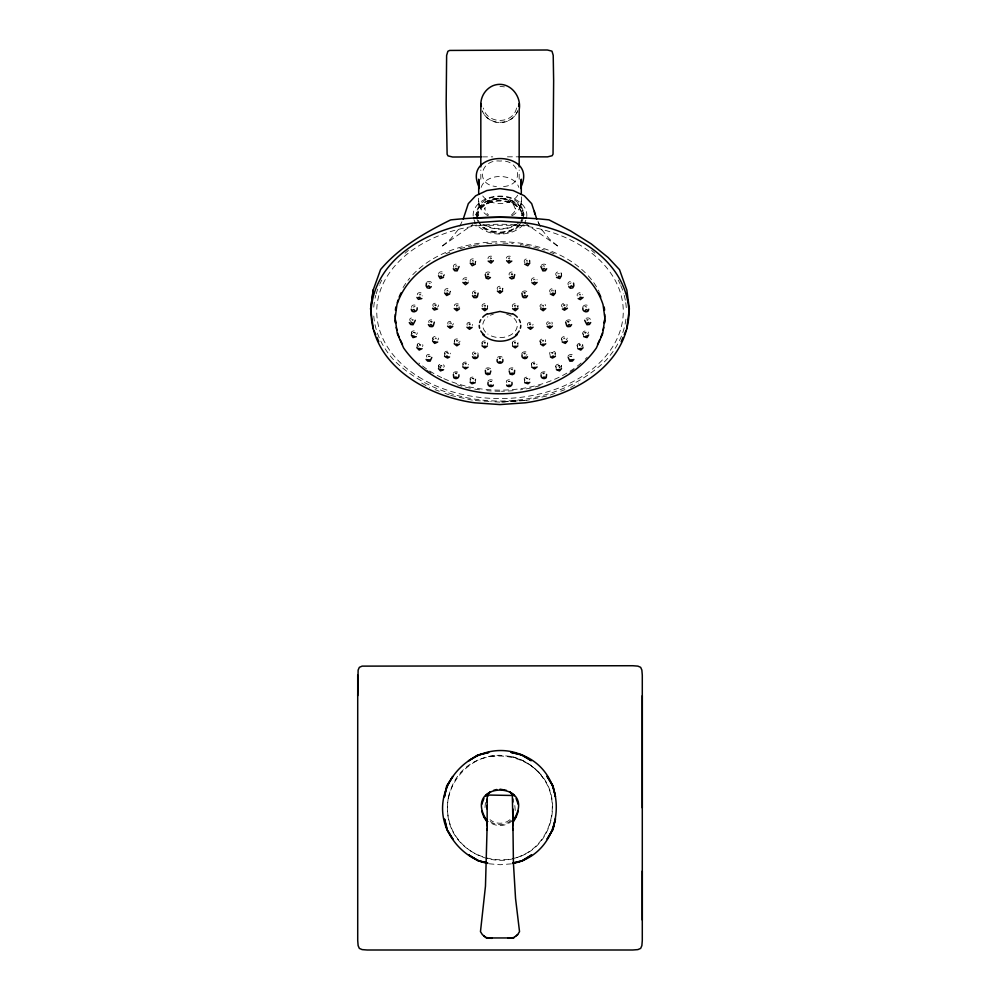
<?xml version="1.0" encoding="UTF-8"?>
<svg xmlns="http://www.w3.org/2000/svg" width="1000" height="1000" viewBox="0 0 1000 1000"><rect width="100%" height="100%" fill="white"/><g stroke="black" fill="none" stroke-linecap="round" stroke-linejoin="round"><path stroke-width="0.75" stroke-dasharray="5 3.75" d="M480.825 179.25L480.825 170M519.163 179.25L519.163 170M529.788 263.062L529.8 260.575M462.887 366.962L462.925 363.713M454.25 343.762L454.338 340.688M517.888 344.862L517.962 342.775M512.025 215.825C519.263 211.825 522.825 203.588 521.312 195.525M521.25 201.95L521.275 201.125L520.862 205.725L521.163 204.062M517.85 308.6L517.962 305.738M444.575 356.3L444.75 353.15M526.125 261.238L526.825 260.338L527.888 261.262M438.488 368.625L438.713 365.325M502.612 291.062L502.837 288.4M515.25 810.512L514.55 802.525M432.587 340.975L432.863 337.887M559.4 365.613C555.737 367.75 560.45 362.4 559.738 368.1M487.488 344.975L487.725 342.887M487.375 308.688L487.725 305.85M416.912 347.75L417.3 344.613M523.575 217.325L523.837 213.675L523.263 216.65M475.387 381.6L475.675 379.4M440.262 368.1C439.55 362.4 444.263 367.75 440.6 365.613M476.987 215.875C481.312 193.35 518.675 193.35 523.025 215.875M411.337 334.988L411.775 331.912M475.312 264.113L475.75 261.7M569.837 283.675L571.1 282.838M491.7 258.688L490.763 257.625L490.112 258.8M420.95 295.075L420.037 294.012L419.387 295.038M449.688 293.962L450.325 291.337M485.45 802.525L484.75 810.512M443.488 277.35L444.162 274.875M521.562 215.787L522.238 213.388L522.238 216.725A22.237 15.725 0 0 0 500 201A22.237 15.725 0 0 0 477.762 216.725L477.762 213.388L478.438 215.787M542.8 266.363L543.713 265.587L544.637 266.262M533.312 279.925L534.225 279.163L535.15 279.837M455.363 266.262L456.287 265.587L457.2 266.363M500.8 288.663L500 287.613L499.2 288.663M464.85 279.837L465.775 279.163L466.688 279.925M586.525 319.962L588.225 319.45L587.438 320.513M457.987 306.163C458.663 304.513 455.087 305.175 456.737 306.35M516.562 108C513.188 124.513 486.875 124.55 483.45 108.05M522.013 221.575L522.938 219.475M509.888 258.8L509.237 257.625L508.3 258.688M580.612 295.038L579.963 294.012L579.05 295.075M461.938 221.75L458.125 229.762L450.712 238.988L441.037 247.05L472.725 224.638M569.837 356.225L571.638 356.175L569.9 356.512M557.612 273.825L559.375 273.625M448.25 291.188L447.25 290.012L446.962 291.188M489.95 381.275L491.775 381.413L490.025 381.55M436.362 338.825L435.825 337.762L435.087 338.787M520.962 220.613L522.425 218.625M586.138 307.438L586.2 306.488L584.913 306.575M553.038 291.188C554.4 289.738 550.688 289.65 551.75 291.188M440.625 273.625L442.388 273.825M487.25 273.875L489.012 274.012L487.413 274.587M564.913 338.787L564.175 337.762L563.638 338.825M520.588 223.538C510.275 234.862 489.712 234.862 479.412 223.525M511.075 820.4C505.337 826.075 494.812 826.1 489.05 820.45M405.075 253.25L408.387 250.362M519.188 222.463C509.288 231.038 493.625 231.238 482.812 224.2M480.725 207.85C490.938 198.137 509.05 198.137 519.263 207.85M511.4 215.087L514.163 212.213L515.325 208.075L515.4 209.075L512.8 203.05L513.55 203.85C506.362 197.013 493.625 197.013 486.45 203.85L487.2 203.05L484.6 209.075L484.675 208.075L485.838 212.213L488.6 215.087M519.263 226.012C509.05 235.738 490.938 235.738 480.725 226.012M543.263 306.35C544.913 305.175 541.337 304.513 542.013 306.163M549.888 323.8C551.675 322.262 547.188 322.475 548.975 323.85M515.575 306.337C517.375 304.8 512.85 304.862 514.65 306.363M509.975 381.55L508.225 381.413L510.05 381.275M543.263 341.25C545.037 339.787 540.588 339.975 542.35 341.3M485.35 306.363C487.15 304.862 482.625 304.8 484.425 306.337M430.1 356.512L428.363 356.175L430.163 356.225M509.95 819.688C504.4 824.438 495.6 824.438 490.05 819.688M451.025 323.85C452.812 322.475 448.325 322.262 450.112 323.8M457.65 341.3C459.412 339.975 454.963 339.787 456.737 341.25M570.6 387.55L578.312 383.113M512.587 274.587L510.988 274.012L512.75 273.875M515.887 224.262C506.337 230.238 493.663 230.238 484.113 224.262M487.413 369.1L488.975 369.3L487.525 369.9M555 393.325L549.325 395.425L526.2 400.462M560.675 391.225L564.925 389.65M510.662 756.413L500.05 755.312C468.162 754.663 441.575 786.912 448.55 818.088C454.025 849.525 490.9 869.212 520.075 856.325C549.825 844.812 561.975 804.825 543.612 778.713C535.913 767.325 523.975 759.062 510.45 756.375C523.9 759.225 535.875 767.362 543.612 778.713M512.475 369.9L511.025 369.3L512.587 369.1M503.562 186.537C525.25 185.025 519.85 158.837 500 161.062C480.15 158.825 474.75 185.025 496.438 186.537M489.762 756.35L500.1 755.312M511.413 863.85L500.188 864.737L488.988 863.787M526.062 400.25L500 402.125L490.75 401.538M524.538 400.363L500 402.062L509.237 401.5M510.788 401.4L524.663 400.55M428.9 282.838L430.163 283.675M482.488 156.888L492.75 156.85M471.238 225.287L528.75 225.287M507.425 156.825L517.688 156.825M475.337 400.55L489.2 401.438M499.975 86.35L504.425 86.875M450.662 395.425L472.35 400.138M412.562 320.513L411.775 319.45L413.475 319.962M435.062 389.65L439.325 391.225M444.988 393.325L449.237 394.9M415.087 306.575L413.8 306.488L413.862 307.438M421.675 383.113L429.4 387.55M487.975 215.825C482.05 212.225 477.4 205.487 478.675 198.25M524.913 222.963L558.962 247.037L549.288 238.988L541.875 229.762L538.05 221.737M591.6 250.362L594.913 253.25M538.075 221.825L541.95 230.062M477.062 219.475L477.987 221.575M582.875 333.713L583.75 336.637M476.737 216.65L476.087 214.462L476.45 215.863M577.1 345.6L577.938 348.663M561.575 339.038L562.3 342.038M555.75 366.5L556.425 369.712M550.425 356.938L549.8 353.85A2.837 1.825 -7.3 0 1 552.962 351.188A2.837 1.825 -7.3 0 1 554.625 354.062M539.987 341L540.538 344.05M531.4 363.975L531.9 367.2M523.85 215.138C520.575 192.562 479.425 192.562 476.15 215.138L476.163 213.675L476.425 217.325M524.325 379.4L524.75 382.7M582.7 344.613L582.962 346.7M512.275 342.887L512.625 346.012M561.213 273.113L561.438 275.738M561.287 365.325L561.438 367.525M555.25 290.212L555.425 292.925M473.875 261.238L472.7 260.35L472.113 261.262M555.25 353.15L555.375 355.25M482.038 342.775L482.15 345.913M470.2 379.025L470.213 382.35M512.525 820.387A17.712 17.712 0 0 1 488.488 821.312M373.775 307.15A128.35 90.787 0.1 0 1 374.775 299.725M375.075 298.25A128.35 90.787 0.1 0 1 375.775 295.325M376.175 293.875A128.35 90.787 0.1 0 1 379.175 285.525M379.787 284.15A128.35 90.787 0.1 0 1 381.788 280.075M373.787 316.05A128.287 90.688 0.1 0 0 394.025 360.312C449.725 414.625 550.262 414.625 605.975 360.312A128.3 90.688 -0.1 0 0 626.213 316.05M618.188 280.075A128.35 90.787 -0.1 0 1 620.2 284.15M620.8 285.525A128.35 90.787 -0.1 0 1 623.8 293.875M624.212 295.325A128.35 90.787 -0.1 0 1 625.487 301.212M625.725 302.688A128.35 90.787 -0.1 0 1 626.375 310.125M587.238 357.175A104.913 74.188 0 0 1 585.288 359.162M581.1 363.013A104.913 74.188 0 0 1 443.025 378.25M441.712 377.638A104.913 74.188 0 0 1 418.9 363.013M403.062 287.562A104.913 74.188 0 0 1 409.775 278.087M412.762 274.738A104.913 74.188 0 0 1 587.238 274.738M588.263 275.837A104.913 74.188 0 0 1 599.125 291.637M574.062 369.562A104.75 74.062 0 0 1 569.075 372.863M540.087 385.613A104.75 74.062 0 0 1 532.675 387.562M531.163 387.9A104.75 74.062 0 0 1 520.438 389.825M513.2 390.662A104.75 74.062 0 0 1 501.463 391.25M500 391.25A104.75 74.062 0 0 1 486.8 390.662M479.562 389.825A104.75 74.062 0 0 1 471.875 388.537M470.35 388.225A104.75 74.062 0 0 1 457.025 384.725M430.925 372.863A104.75 74.062 0 0 1 425.938 369.562M445.8 253.8A104.75 74.062 0 0 1 449.925 252.125M459.913 248.75A104.75 74.062 0 0 1 471.875 245.837M473.413 245.55A104.75 74.062 0 0 1 479.562 244.537M486.8 243.713A104.75 74.062 0 0 1 497.075 243.15M502.925 243.15A104.75 74.062 0 0 1 513.2 243.713M520.438 244.537A104.75 74.062 0 0 1 523.513 245.012M525.05 245.263A104.75 74.062 0 0 1 544.412 250.113M550.075 252.125A104.75 74.062 0 0 1 554.2 253.8M467.3 325.225A2.837 2.013 4.4 0 1 469.762 322.3A2.837 2.013 4.4 0 1 472.225 325.412M482.425 306.8A2.837 2.1 2.3 0 1 484.888 303.688A2.837 2.1 2.3 0 1 487.337 306.9M512.663 306.887A2.837 2.1 -2.3 0 1 513.288 304.225A2.837 2.1 -2.3 0 1 516.95 304.15A2.837 2.1 -2.3 0 1 517.575 306.8M527.775 325.412A2.837 2.013 -4.4 0 1 530.237 322.3A2.837 2.013 -4.4 0 1 532.7 325.225M512.663 343.837A2.837 1.913 -2.1 0 1 515.125 340.913A2.837 1.913 -2.1 0 1 517.575 343.738M482.425 343.738A2.837 1.913 2.1 0 1 483.05 341.325A2.837 1.913 2.1 0 1 486.712 341.4A2.837 1.913 2.1 0 1 487.337 343.837M448.1 324.212A2.837 2 7 0 1 449.137 321.538A2.837 2 7 0 1 453 322.512A2.837 2 7 0 1 451.962 325.188M454.338 305.738A2.837 2.087 6.4 0 1 456.688 303.788A2.837 2.087 6.4 0 1 459.837 305.3A2.837 2.087 6.4 0 1 458.587 307.775M472.812 294.088A2.837 2.15 3.8 0 1 473.862 291.175A2.837 2.15 3.8 0 1 477.738 292.075M497.537 289.488A2.837 2.175 0 0 1 500 286.225A2.837 2.175 0 0 1 502.463 289.488M522.263 292.075A2.837 2.15 -3.8 0 1 526.138 291.175A2.837 2.15 -3.8 0 1 527.188 294.088M541.413 307.775A2.837 2.087 -6.4 0 1 541.4 304.137A2.837 2.087 -6.4 0 1 545.662 305.738M548.038 325.188A2.837 2 -7 0 1 547 322.512A2.837 2 -7 0 1 550.862 321.538A2.837 2 -7 0 1 551.9 324.212M541.4 342.587A2.837 1.913 -5.9 0 1 540.375 340.025A2.837 1.913 -5.9 0 1 544.25 339.1A2.837 1.913 -5.9 0 1 545.275 341.675M521.888 353.738A2.837 1.85 -3.3 0 1 524.237 351.838A2.837 1.85 -3.3 0 1 527.4 352.925A2.837 1.85 -3.3 0 1 526.138 355.2M497.537 357.413A2.837 1.825 0 0 1 500 356.5A2.837 1.825 0 0 1 502.463 357.413M473.862 355.2A2.837 1.85 3.3 0 1 472.6 352.925A2.837 1.85 3.3 0 1 475.763 351.838A2.837 1.85 3.3 0 1 478.113 353.738M454.725 341.675A2.837 1.913 5.8 0 1 455.75 339.1A2.837 1.913 5.8 0 1 459.625 340.025A2.837 1.913 5.8 0 1 458.6 342.587M429.075 322.688A2.837 2 10.2 0 1 430.1 320.037A2.837 2 10.2 0 1 433.963 321.112M433.475 306.512A2.837 2.075 10 0 1 433.837 303.587A2.837 2.075 10 0 1 437.812 304.175A2.837 2.075 10 0 1 437.45 307.1M444.875 291.337A2.837 2.163 8.6 0 1 448.038 288.675A2.837 2.163 8.6 0 1 449.7 292.312M462.925 279.837A2.837 2.212 5.8 0 1 466.5 277.85A2.837 2.212 5.8 0 1 468.212 281.175M485.438 273.4A2.837 2.25 2.1 0 1 489.087 272.113A2.837 2.25 2.1 0 1 490.775 275.012M509.225 275.012A2.837 2.25 -2.1 0 1 510.913 272.113A2.837 2.25 -2.1 0 1 514.562 273.4M531.788 281.175A2.837 2.212 -5.8 0 1 533.5 277.85A2.837 2.212 -5.8 0 1 537.075 279.837M550.3 292.312A2.837 2.163 -8.6 0 1 551.962 288.675A2.837 2.163 -8.6 0 1 555.125 291.337M562.55 307.1A2.837 2.075 -10.1 0 1 562.188 304.175A2.837 2.075 -10.1 0 1 566.163 303.587A2.837 2.075 -10.1 0 1 566.525 306.512M566.038 321.112A2.837 2 -10.2 0 1 569.9 320.037A2.837 2 -10.2 0 1 570.925 322.688M562.188 339.888A2.837 1.913 -9.2 0 1 562.55 337.15A2.837 1.913 -9.2 0 1 566.525 337.038A2.837 1.913 -9.2 0 1 566.163 339.775M531.775 364.85A2.837 1.775 -4.6 0 1 532.425 362.562A2.837 1.775 -4.6 0 1 536.075 362.388A2.837 1.775 -4.6 0 1 536.7 364.613M509.087 369.938A2.837 1.737 -1.6 0 1 510.7 368.038A2.837 1.737 -1.6 0 1 514.075 368.438M485.925 368.438A2.837 1.737 1.6 0 1 489.3 368.038A2.837 1.737 1.6 0 1 490.913 369.938M463.3 364.613A2.837 1.775 4.6 0 1 465.75 362.062A2.837 1.775 4.6 0 1 468.225 364.85M445.375 354.062A2.837 1.825 7.3 0 1 447.038 351.188A2.837 1.825 7.3 0 1 450.2 353.85M433.837 339.775A2.837 1.913 9.2 0 1 433.475 337.038A2.837 1.913 9.2 0 1 437.45 337.15A2.837 1.913 9.2 0 1 437.812 339.888M411.138 321.538A2.837 1.988 12.8 0 1 410.1 318.675A2.837 1.988 12.8 0 1 413.938 318.375M411.775 307.45A2.837 2.05 13 0 1 413.587 305.025A2.837 2.05 13 0 1 417.125 306.75M417.3 294.738A2.837 2.112 12.6 0 1 420.55 292.738A2.837 2.112 12.6 0 1 422.663 295.925M426.975 282.113A2.837 2.175 11.5 0 1 430.913 281.975A2.837 2.175 11.5 0 1 431.512 285.087M438.713 274.262A2.837 2.225 9.8 0 1 442.362 271.938A2.837 2.225 9.8 0 1 443.35 275.788M453.8 267.4A2.837 2.263 7.5 0 1 454.862 264.35A2.837 2.263 7.5 0 1 458.725 265.387M470.262 261.762A2.837 2.288 4.7 0 1 471.65 259.075A2.837 2.288 4.7 0 1 475.213 259.8A2.837 2.288 4.7 0 1 475.075 262.738M488.025 258.663A2.837 2.3 1.6 0 1 490.562 256.15A2.837 2.3 1.6 0 1 493.688 258.238M506.312 258.238A2.837 2.3 -1.6 0 1 509.438 256.15A2.837 2.3 -1.6 0 1 511.975 258.663M524.925 262.738A2.837 2.288 -4.8 0 1 526.425 258.913A2.837 2.288 -4.8 0 1 529.738 261.762M541.275 265.387A2.837 2.263 -7.5 0 1 545.138 264.35A2.837 2.263 -7.5 0 1 546.2 267.4M556.65 275.788A2.837 2.225 -9.8 0 1 557.638 271.938A2.837 2.225 -9.8 0 1 561.287 274.262M568.488 285.087A2.837 2.175 -11.5 0 1 569.087 281.975A2.837 2.175 -11.5 0 1 573.025 282.113M577.337 295.925A2.837 2.112 -12.6 0 1 579.45 292.738A2.837 2.112 -12.6 0 1 582.7 294.738M582.875 306.75A2.837 2.05 -13 0 1 586.413 305.025A2.837 2.05 -13 0 1 588.225 307.45M586.062 318.375A2.837 1.988 -12.8 0 1 589.9 318.675A2.837 1.988 -12.8 0 1 588.862 321.538M583.663 334.475A2.837 1.913 -12.2 0 1 583.475 331.75A2.837 1.913 -12.2 0 1 587.438 331.163A2.837 1.913 -12.2 0 1 587.638 333.875M577.625 346.463A2.837 1.85 -11.1 0 1 578.263 343.775A2.837 1.85 -11.1 0 1 582.188 343.762A2.837 1.85 -11.1 0 1 581.55 346.45M567.962 356.388A2.837 1.8 -9.6 0 1 571.788 354.513A2.837 1.8 -9.6 0 1 573.025 357.15M556.413 367.262A2.837 1.75 -7.8 0 1 557.038 364.55A2.837 1.75 -7.8 0 1 561.15 365.05A2.837 1.75 -7.8 0 1 559.1 367.587M540.9 373.688A2.837 1.713 -5.7 0 1 543.75 371.8A2.837 1.713 -5.7 0 1 546.562 373.35M525.125 380.1A2.837 1.675 -3.5 0 1 524.925 377.725A2.837 1.675 -3.5 0 1 528.938 377.45A2.837 1.675 -3.5 0 1 529.125 379.825M506.838 382.475A2.837 1.663 -1.2 0 1 508.125 379.925A2.837 1.663 -1.2 0 1 511.975 381.25M488.025 381.25A2.837 1.663 1.2 0 1 491.875 379.925A2.837 1.663 1.2 0 1 493.162 382.475M470.875 379.825A2.837 1.675 3.5 0 1 471.062 377.45A2.837 1.675 3.5 0 1 475.075 377.725A2.837 1.675 3.5 0 1 474.875 380.1M453.438 373.35A2.837 1.713 5.7 0 1 456.25 371.8A2.837 1.713 5.7 0 1 459.1 373.688M440.9 367.587A2.837 1.75 7.8 0 1 438.85 365.05A2.837 1.75 7.8 0 1 442.962 364.55A2.837 1.75 7.8 0 1 443.587 367.262M426.975 357.15A2.837 1.8 9.6 0 1 428.212 354.513A2.837 1.8 9.6 0 1 432.038 356.388M418.45 346.45A2.837 1.85 11.1 0 1 417.812 343.762A2.837 1.85 11.1 0 1 421.737 343.775A2.837 1.85 11.1 0 1 422.375 346.463M412.362 333.875A2.837 1.913 12.2 0 1 412.562 331.163A2.837 1.913 12.2 0 1 416.525 331.75A2.837 1.913 12.2 0 1 416.337 334.475M521.613 220.4A22.237 15.725 0 0 1 520.538 222.738M519.825 223.837A22.237 15.725 0 0 1 497.4 232.338A22.237 15.725 0 0 1 478.387 220.4M523.275 224.537A26.862 19 0 0 1 477.35 225.275A26.862 19 0 0 1 497.65 196.137A26.862 19 0 0 1 524.812 222.325M517.712 195.225A19.175 13.55 0 0 1 500 203.588A19.175 13.55 0 0 1 482.287 195.225M481.188 187.387A19.175 13.55 0 0 1 500 176.475A19.175 13.55 0 0 1 518.8 187.387M506.6 314.15A17.237 12.188 0 0 1 514.338 332.188A17.237 12.188 0 0 1 487.812 334.038M485.662 332.188A17.237 12.188 0 0 1 487.812 316.788M490.425 315.275A17.237 12.188 0 0 1 493.4 314.15M523.663 213.388L523.663 215.05L521.862 208.65C511.825 194.988 488.175 194.988 478.137 208.65L476.337 215.05C476.938 191.05 520.65 190.113 523.663 213.388M413.612 332.425L415.337 333L413.612 332.425M448.363 797.613C436.675 865.575 536.788 885.7 551.512 817.987C563.562 749.875 463.137 730.475 448.363 797.613M472.113 378.462L473.85 378.862L472.113 378.462M521.112 204.312L521.05 204.988L521.2 203.363L521.112 204.312M434.812 304.95C435.712 307.725 437.65 303.463 434.812 304.95M446.7 352.663L448.413 353.188L446.7 352.663M579.05 344.85C579.888 347.25 581.85 343.088 579.05 344.85M523.925 292.675C524.3 295.512 527.013 291.2 523.925 292.675M474.487 292.625C474.837 295.5 477.625 291.337 474.487 292.625M567.675 321.55C568.112 324.188 570.688 319.962 567.675 321.55M529.425 323.975C529.85 326.65 532.487 322.537 529.425 323.975M468.988 323.913C469.375 326.625 472.075 322.713 468.988 323.913M430.75 321.413C431.112 324.137 433.85 320.375 430.75 321.413M514.312 342.488C514.763 345.05 517.362 341.15 514.312 342.488M484.1 342.45C484.525 345.037 487.163 341.238 484.1 342.45M523.925 353.263C524.388 355.75 526.95 351.912 523.925 353.263M474.487 353.212C474.938 355.737 477.537 352.062 474.487 353.212M499.2 357.925C499.663 360.4 502.238 356.688 499.2 357.925M533.438 363.475C533.925 365.875 536.438 362.125 533.438 363.475M464.975 363.4C465.45 365.85 468 362.337 464.975 363.4M542.925 373.175C543.438 375.475 545.913 371.812 542.925 373.175M455.487 373.075C455.975 375.45 458.5 372.075 455.487 373.075M563.638 304.875C563.413 307.663 566.925 303.675 563.638 304.875M419.387 344.575C419.438 347.125 422.575 343.862 419.387 344.575M517.712 110.875C511.763 126.112 488.225 126.112 482.287 110.875A19.175 19.175 0 0 0 517.712 110.875M584.85 332.375C584.538 334.975 588.125 331.2 584.85 332.375M551.75 352.587C551.587 355.075 554.987 351.488 551.75 352.587M527.913 378.738L526.125 378.575L527.913 378.738M479.137 205.725L478.725 201.125L479.137 205.725M478.888 204.312L478.8 203.363L478.938 204.988L478.888 204.312M418.725 376.938A123.263 87.163 0 0 0 620.9 328.413A123.263 87.163 0 0 0 460.375 228.875A123.263 87.163 0 0 0 418.725 376.938"/><path stroke-width="1.5" d="M357.713 695.688L358.125 670.113L359.338 667.337L362.113 666.125L632.8 665.725L637.888 666.125L640.662 667.337L641.875 670.113L642.288 675.2L642.288 940.512L641.875 945.612L640.662 948.388L637.888 949.6L632.8 950L367.2 950L362.113 949.6L359.338 948.388L358.125 945.612L357.713 940.512L357.713 675.2M478.688 194.175L478.713 179.213L479.225 188.538L478.875 186.1L479.05 186.925C460.925 149.1 539.075 149.1 520.95 186.925L521.125 186.1L520.775 188.538L521.287 179.213L521.312 194.175M480.825 166.925C480.825 146.287 480.825 125.662 480.825 105.037C480.6 96.888 485.213 89.237 492.663 85.825C507.912 79.463 522.025 94.925 519.163 109.825L519.163 166.925M487.15 808.988L487.15 805.475M487.15 802.1L487.287 796.625L489.137 795.05L512.325 795.475L512.85 819.5M512.85 825.825L512.85 808.988M512.85 802.1L512.85 798.988M642.288 920.025L642.288 871.062M642.288 807.862L642.288 695.688M487.15 825.588L485.475 886.112L480.475 931.637L482.35 934.613L486.55 937.962L513.45 937.95L517.65 934.613L519.525 931.637L515.55 898.5L513.425 863.088L512.9 822.262L512.663 823.15L515.938 817.212L512.625 821.425C540.737 779.8 459.425 779.55 487.3 821.35L484.062 817.212L487.163 822.2L486.675 821.25L487.25 825.6L487.15 822.463M487.125 830.362L487.15 828.375M453.4 374.45L453.775 377.725C456.012 379.812 459.613 377.95 458.913 374.787M514.65 370.35L514.312 373.638L512.425 374.65L510.1 374.162L509.2 371.025M511.912 382.388C513.013 385.438 509.738 387.738 507.212 386L506.613 385.025M514.688 274.562L513.888 278.2L511.562 278.9L509.538 277.5M526.362 264.05L527.062 263.15L528.15 263.675M529.788 263.062L527.775 265.725L524.688 264.113M585.388 310.45L586.087 309.575L587.163 309.975M588.725 309.225C588.763 313.512 581.85 312.125 582.812 307.825M411.337 334.988L412.987 337.587L416.25 336.637M414.588 336.438L412.863 335.863M502.762 359.387C504.363 364.487 495.637 364.487 497.238 359.387M438.562 275.738L440.213 278.55L443.488 277.35M441.85 277.113L441.262 276.163L440.112 276.55M471.85 382.575L473.638 382.425M558.125 369.725L559.913 369.35M561.512 368.625L559.5 370.9L556.425 369.712M490.8 371.025L489.9 374.162L487.575 374.65L485.688 373.638L485.35 370.35M552.013 293.925L552.75 293.075L553.812 293.562M555.425 292.925L553.337 295.5L550.312 293.962M487.1 277.15L487.85 276.325L488.913 276.925M426.438 283.125L426.125 285.788L427.2 287.863L429.637 288.275L431.275 286.663M435.938 308.738L435.4 307.825L434.237 308.137M370.625 308.888L373.35 329.038M446.188 356.575L446.925 355.95L447.938 356.812M477.975 354.787C479.2 358.488 473.375 360.25 472.488 356.712M564.012 342.038L565.812 341.662M567.413 340.975L565.325 343.375L562.3 342.038M373.3 289.688L370.588 309.15L373.162 290.113L380.588 269.525C399.25 247.438 424.738 232.75 450.312 220.062L450.988 219.862C483.55 216.462 516.438 216.462 549 219.862L570.6 230.938L591.287 243.912L608.112 257.488L619.5 269.637L626.838 290.113L629.375 308.875L626.65 329.05M395.012 318.837L396.938 304.713C408.25 269.675 445.288 251.4 479.5 246.337M604.75 319.012L602.737 333.462L596.388 347.95C553.663 409.062 446.337 409.062 403.612 347.95L397.262 333.462L395.25 319.012M511.087 373.363L512.9 373.137M478.113 293.163L477.35 296.837L476.312 297.675L473.837 297.6L472.488 295.712M570.45 286.675L571.263 285.825L572.263 286.363M518.587 106.475L519.163 103.537M489.862 261.225L490.688 260.413L491.688 261.087M493.387 260.688L491.037 263.087L488.188 261.075M420.25 298.175L419.787 297.225L418.587 297.45M459.1 266.537L457.125 270.875L454.663 270.738L453.325 268.75M579.675 348.713L581.487 348.387M583.088 347.75L580.812 350.062L577.938 348.663M427.738 359.812L429.55 359.875M431.788 357.45L430.112 361.175L427.675 361.1L426.125 359.412M434.338 322.163L433.225 325.938L432.163 326.688L429.712 326.463L428.387 324.588M508.312 385.275L510.138 385.15M481.65 804.587L483.9 798.487M518.35 811.062L516.1 817.163M590.712 322.562L589.412 324.475L586.962 324.75L584.663 320.275M415.337 320.275L413.038 324.75L410.588 324.475L409.288 322.562M417.188 307.825C418.15 312.125 411.238 313.512 411.275 309.225M543.188 269.212L544.1 268.438L545.013 269.125M546.675 268.75L545.337 270.738L542.875 270.875L540.9 266.537M573.875 359.412L572.325 361.1L569.888 361.175L568.212 357.45M533.625 282.887L534.538 282.125L535.45 282.8M537.112 282.438L534.538 284.7L531.9 282.663M524.012 296.112L524.925 295.387L525.85 296.062M527.513 295.712L526.163 297.6L523.688 297.675L522.65 296.837L521.888 293.163M454.988 269.125L455.9 268.438L456.812 269.212M499.087 291.363L500 290.663L500.913 291.363M502.612 291.062L500 293.188L497.388 291.062M571.613 324.588L570.288 326.463L567.837 326.688L566.775 325.938L565.662 322.163M464.55 282.8L465.462 282.125L466.375 282.887M468.1 282.663L465.462 284.7L462.887 282.438M542.263 309.037L543.175 308.312L544.087 308.95M545.75 308.538L543.175 310.738L540.538 308.812M474.15 296.062L475.075 295.387L475.988 296.112M514.325 308.975L515.25 308.275L516.163 308.938M517.85 308.6L515.25 310.712L512.625 308.688M583.088 297.45L580.325 299.613L578.162 298.55M587.3 323.288L588.212 322.537L589.113 323.075M568.162 325.225L569.075 324.5L569.987 325.062M483.837 308.938L484.75 308.275L485.675 308.975M487.375 308.688L484.75 310.712L482.15 308.6M548.938 326.675L549.862 325.975L550.775 326.562M552.425 326.125L549.85 328.288L547.212 326.45M455.913 308.95L456.825 308.312L457.738 309.037M459.462 308.812L456.825 310.738L454.25 308.538M529.575 327.663L530.487 326.987L531.413 327.6M533.075 327.2L530.487 329.3L527.863 327.4M555.425 356.3L552.463 358.062L550.425 356.938M468.587 327.6L469.513 326.987L470.425 327.663M472.137 327.4L469.513 329.3L466.925 327.2M449.225 326.562L450.138 325.975L451.062 326.675M452.788 326.45L450.15 328.288L447.575 326.125M430.012 325.062L430.925 324.5L431.838 325.225M545.75 343.762L543.162 345.838L540.538 344.05M410.887 323.075L411.788 322.537L412.7 323.288M542.263 344.3L544.087 344.2M514.325 346.325L516.163 346.287M517.85 345.913L515.237 347.887L512.625 346.012M483.837 346.287L485.675 346.325M487.375 346.012L484.762 347.887L482.15 345.913M567.413 308.25L564.475 310.188L562.425 308.988M455.913 344.2L457.738 344.3M459.462 344.05L456.838 345.838L454.25 343.762M537.112 366.962L534.525 368.9L531.9 367.2M524.012 357.175L525.85 357.125M527.513 356.712C526.625 360.25 520.8 358.488 522.025 354.787M474.15 357.125L475.988 357.175M499.087 361.875L500.913 361.875M533.625 367.488L535.45 367.4M529.788 382.35L528.013 383.775L524.75 382.7M464.55 367.4L466.375 367.488M468.1 367.2L465.475 368.9L462.887 366.962M621.2 341.675L623.013 337.463M624.225 334.663L626.038 330.45M543.188 377.25L545.013 377.137M454.988 377.137L456.812 377.25M508.312 261.087L509.312 260.413L510.138 261.225M511.812 261.075L508.963 263.087L506.613 260.688M463.212 219.075L468.312 203.65L475.712 195.763L486.875 190.525L500 188.6L513.112 190.525L524.275 195.75L531.675 203.65L536.775 219.062M493.387 385.025L492.788 386C490.262 387.738 486.987 385.438 488.088 382.388M427.738 286.363L428.738 285.825L429.55 286.675M570.45 359.875L572.263 359.812M475.25 382.7L471.987 383.775L470.213 382.35M511.087 276.925L512.15 276.325L512.9 277.15M418.512 348.387L420.325 348.713M422.062 348.663L419.188 350.062L416.912 347.75M446.188 293.562L447.25 293.075L447.987 293.925M449.688 293.962L446.662 295.5L444.575 292.925M471.85 263.675L472.938 263.15L473.638 264.05M475.312 264.113L472.225 265.725L470.213 263.062M489.862 385.15L491.688 385.275M443.575 369.712L440.5 370.9L438.488 368.625M449.575 356.938L447.537 358.062L444.575 356.3M434.188 341.662L435.988 342.038M437.7 342.038L434.675 343.375L432.587 340.975M412.837 309.975L413.913 309.575L414.613 310.45M487.1 373.137L488.913 373.363M490.462 277.5L488.438 278.9L486.112 278.2L485.312 274.562M526.362 382.425L528.15 382.575M440.087 369.35L441.875 369.725M437.575 308.988L434.25 310L432.587 308.25M485.775 795.825L490.65 791.725L485.85 795.738L487.962 793.637M421.838 298.538L418.425 299.337L416.912 297.45M516.4 935.763L517.65 934.613M517.15 334.7C508.062 343.363 491.938 343.363 482.85 334.7M514.375 937.475L507.925 938.312M488.013 314.012L500 311.438L511.987 314.012M512.75 863.462C565.7 853.162 572.288 774.175 521.775 754.938C476.438 735.413 427.075 784.488 447.175 829.887M493.6 790.35L496.763 789.488M475.037 222.775L474.837 222.787C427.8 229.037 373.225 259.5 371 312.25L370.988 313.337C373.212 366.1 427.788 396.562 474.825 402.812L500 404.575L525.175 402.812C572.212 396.562 626.788 366.1 629.012 313.337L629 312.25C626.775 259.5 572.2 229.037 525.163 222.787L524.963 222.775M474.837 222.787L500 221.038L525.163 222.787M479.35 246.35L500 244.9L520.65 246.35M473.787 218L500 217.175L526.2 218M481.025 156.888L452.663 157.025L448.038 155.887L447.125 154.275L446.163 103.6L446.625 55.45L447.863 51.3L449.613 50.438L547.337 50L551.962 51.137L553.212 55.287L553.638 80.85L553.038 154.1L552.137 155.725L547.513 156.875L519.15 156.825M491.9 938.263L485.625 937.475M488.387 938.213L492.075 938.312M500 789.188L506.4 790.35M520.5 246.337C554.712 251.4 591.75 269.675 603.062 304.713L604.987 318.837M487.65 863.4C470.188 859.875 455.538 846.925 447.863 831.112M511.975 793.562C504.012 787.262 519.4 800.3 512.038 793.637L514.15 795.738M581.413 297.45L580.212 297.225L579.75 298.175M483.6 935.763L484.663 936.725M587.137 335.863L585.413 336.438M565.763 308.137L564.6 307.825L564.062 308.738M559.888 276.55L558.737 276.163L558.15 277.113M556.512 277.35L559.788 278.55L561.438 275.738M583.75 336.637L587.013 337.587L588.663 334.988M448.038 831.025L453.025 839.375L447 829.975L444.55 819.062L447.325 829.837M568.725 286.663L570.363 288.275L572.8 287.863L573.875 285.788L573.562 283.125M516.1 798.487L518.35 804.587M483.9 817.163L481.65 811.062M373.963 330.45L375.775 334.65M376.987 337.463L378.8 341.662M480.825 103.537L481.413 106.475M541.087 374.787C540.388 377.95 543.987 379.812 546.225 377.725L546.6 374.45M534.4 211.337L534.75 213.962M553.812 356.575L553.075 355.95L552.062 356.812M512.85 828.312L512.875 830.362M487.15 798.988L487.15 825.825M604.738 320.312A104.913 74.188 0 0 1 604.412 323.225M395.588 323.225A104.913 74.188 0 0 1 395.262 320.312M395.4 310.138A104.913 74.188 0 0 1 395.812 307.225M604.188 307.225A104.913 74.188 0 0 1 604.6 310.138M604.663 320.087A104.75 74.062 0 0 1 604.425 322.987M603.763 327.337A104.75 74.062 0 0 1 603.112 330.213M602.312 333.05A104.75 74.062 0 0 1 600.812 337.287M599.612 340.075A104.75 74.062 0 0 1 597.537 344.188M402.463 344.188A104.75 74.062 0 0 1 400.387 340.075M399.188 337.287A104.75 74.062 0 0 1 397.688 333.05M396.887 330.213A104.75 74.062 0 0 1 396.238 327.337M395.575 322.987A104.75 74.062 0 0 1 395.337 320.087M395.25 317.188A104.75 74.062 0 0 1 395.337 314.288M395.763 309.925A104.75 74.062 0 0 1 396.238 307.025M397.262 302.738A104.75 74.062 0 0 1 398.15 299.9M399.188 297.087A104.75 74.062 0 0 1 401.037 292.913M598.962 292.913A104.75 74.062 0 0 1 600.812 297.087M603.763 307.025A104.75 74.062 0 0 1 604.237 309.925M604.663 314.288A104.75 74.062 0 0 1 604.75 317.188M519.2 330.988A20.775 14.7 0 0 1 515.625 335.05M484.375 335.05A20.775 14.7 0 0 1 480.8 330.988M479.625 328.237A20.775 14.7 0 0 1 479.225 325.363M479.625 322.5A20.775 14.7 0 0 1 480.8 319.738M482.725 317.2A20.775 14.7 0 0 1 487.35 313.7M512.65 313.7A20.775 14.7 0 0 1 517.275 317.2M519.2 319.738A20.775 14.7 0 0 1 520.375 322.5M520.775 325.363A20.775 14.7 0 0 1 520.375 328.237M446.675 785.9L444.387 796.862L447.05 786.062L452.75 776.513L446.675 785.9M553.638 826.8L553 829.613L547.112 839.087L552.712 829.5L555.475 818.737L553.638 826.8M524.65 859.45L522.225 861.038L512.65 863.1L522.075 860.675L531.6 854.925L524.65 859.45M477.775 754.975L468.425 760.925L477.938 755.263L488.738 752.45L477.775 754.975M481.037 861.538L478.212 860.913L468.762 854.963L478.338 860.6L487.762 862.987L481.037 861.538M521.838 754.775L510.95 752.35L521.712 755.075L531.3 760.713L521.838 754.775M553 785.738L547 776.312L552.688 785.863L555.475 796.625L553 785.738"/></g></svg>
